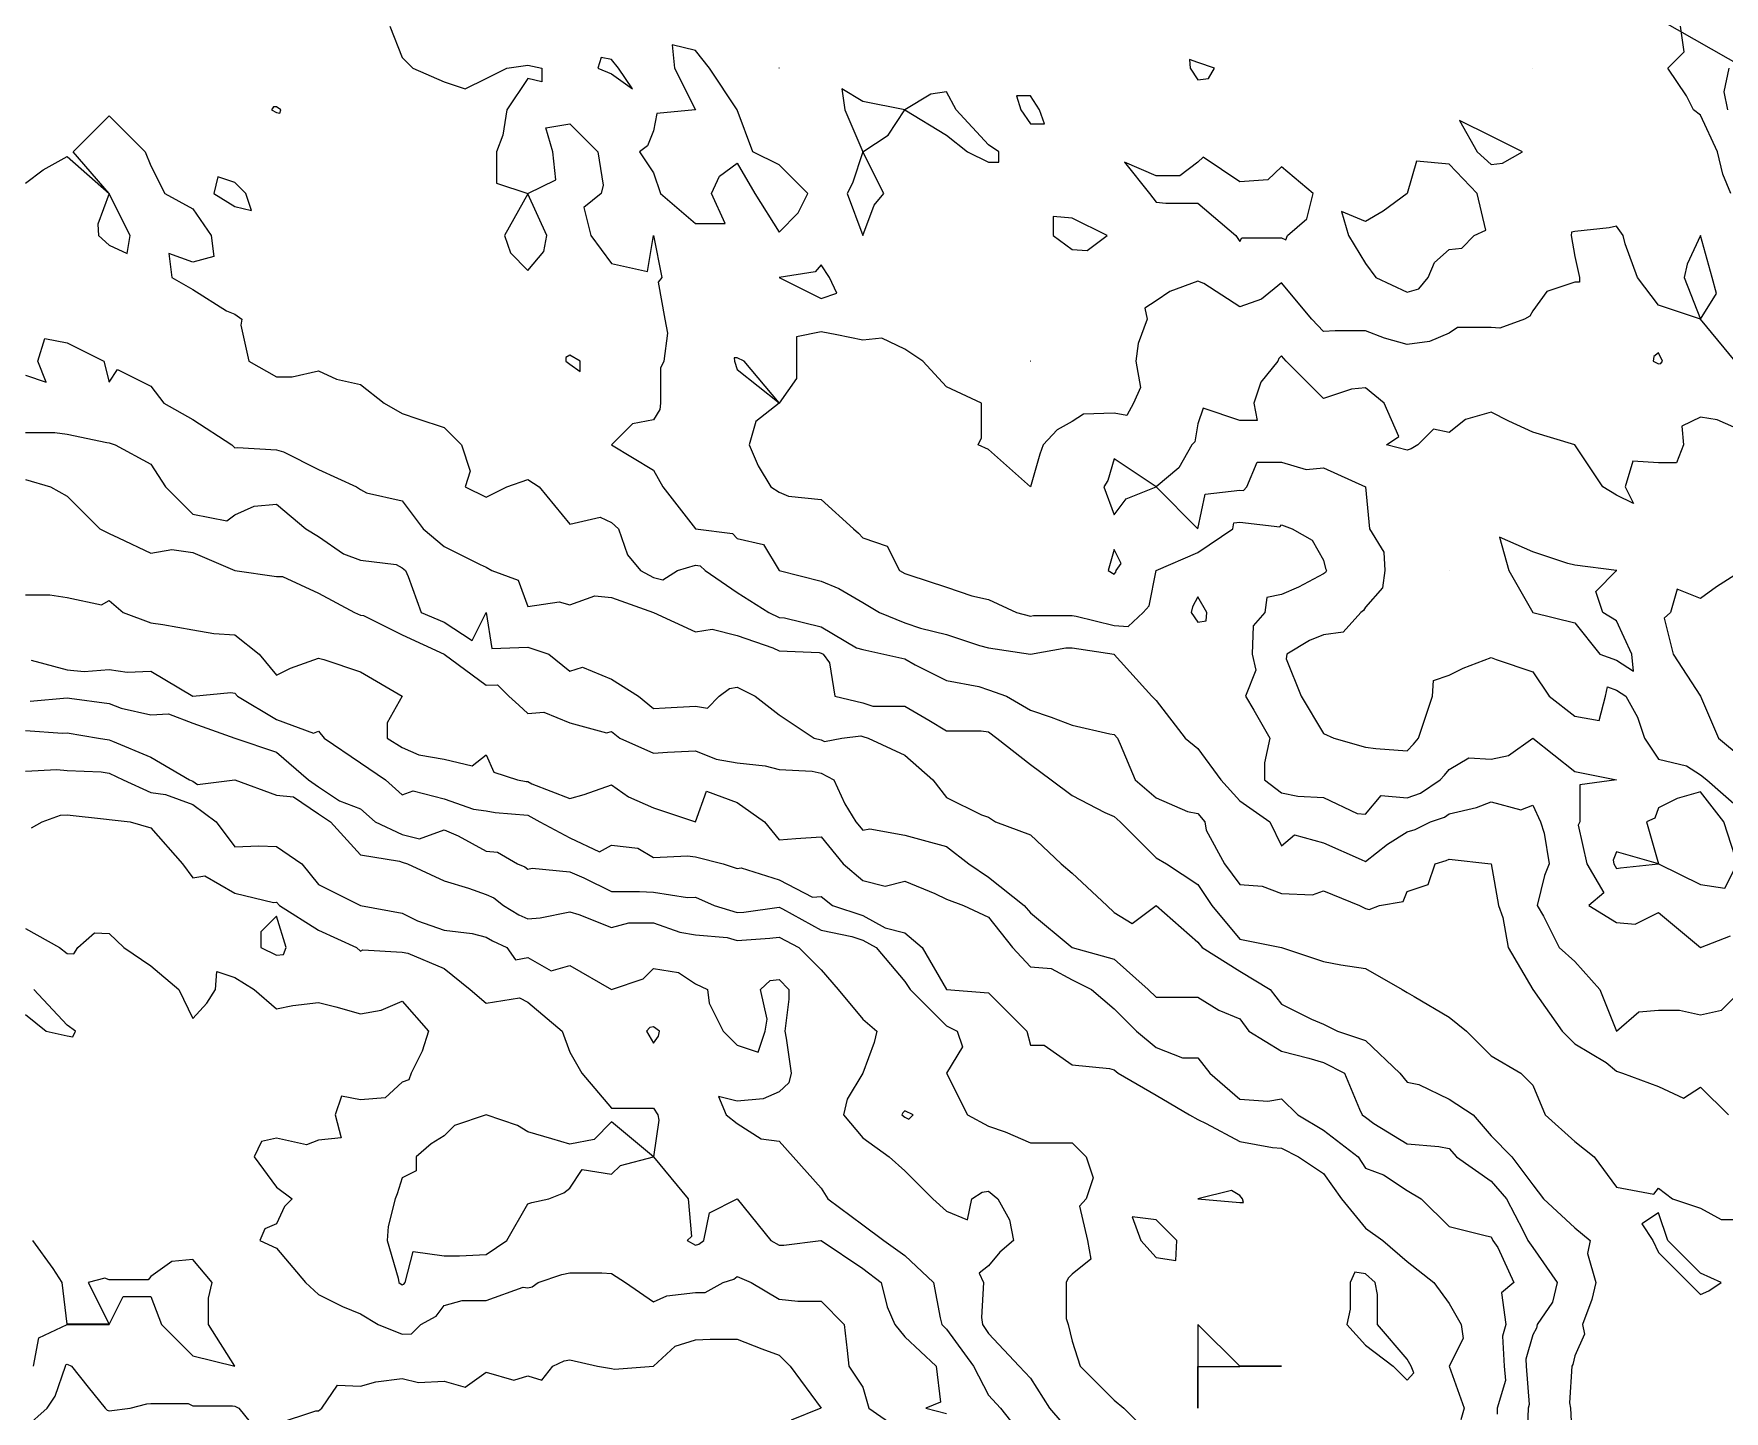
# Model space of a CAD drawing. Extents: x 532589 to 538856, y 6045658 to 6049082.
# Drawn here: x 537628 to 538432, y 6046532 to 6047187 of the extents above; entities that cross this region are included whole.
import ezdxf

# ---------------------------------------------------------------- set-up
doc = ezdxf.new("R2010")
doc.units = 0
doc.header["$LTSCALE"] = 5
doc.layers.add('C-TOPO-MAJR', color=7, linetype='Continuous', lineweight=15, true_color=0xd3aa5f)
doc.layers.add('C-TOPO-MINR', color=7, linetype='Continuous', lineweight=13, true_color=0xe9d5af)
doc.layers.add('F-RW', color=190, linetype='Continuous')

msp = doc.modelspace()

# ---------------------------------------------------------------- linework, layer by layer
at = {"layer": 'C-TOPO-MAJR', "color": 9, "true_color": 0xbfbfbf, "flags": 128}
for points, elevation in [([(538440.179, 6046998.12), (538428.234, 6047003.425), (538420.27, 6047004.745), (538411.424, 6047000.326), (538412.309, 6046991.48), (538408.893, 6046982.949), (538400.362, 6046982.949), (538388.108, 6046983.825), (538384.438, 6046971.571), (538388.417, 6046963.608), (538380.454, 6046967.587), (538373.811, 6046971.571), (538360.545, 6046991.48), (538340.637, 6046997.602), (538329.268, 6047002.848), (538320.729, 6047007.118), (538308.564, 6047003.645), (538300.82, 6046997.456), (538293.349, 6046998.951), (538285.889, 6046991.48), (538282.724, 6046989.668), (538280.912, 6046988.989), (538270.958, 6046991.48), (538276.925, 6046995.466), (538269.85, 6047011.388), (538261.004, 6047018.624), (538254.371, 6047018.021), (538241.095, 6047013.601), (538223.401, 6047031.296), (538221.187, 6047033.787), (538219.859, 6047032.624), (538219.375, 6047031.296), (538211.233, 6047021.342), (538207.915, 6047011.388), (538209.572, 6047003.094), (538201.279, 6047003.094), (538183.861, 6047008.897), (538181.37, 6047001.434), (538179.947, 6046992.903), (538178.524, 6046991.48), (538172.322, 6046980.619), (538161.462, 6046971.571), (538181.37, 6046951.663), (538184.802, 6046968.139), (538201.279, 6046970.038), (538203.011, 6046969.839), (538204.6, 6046971.571), (538209.478, 6046983.28), (538221.187, 6046983.28), (538232.802, 6046979.865), (538241.095, 6046980.619), (538261.004, 6046971.571), (538262.996, 6046951.663), (538269.713, 6046940.464), (538270.294, 6046931.755), (538269.203, 6046923.555), (538261.004, 6046914.337), (538260.098, 6046912.752), (538258.79, 6046911.846), (538250.464, 6046902.478), (538241.095, 6046901.228), (538234.459, 6046898.574), (538223.677, 6046891.938), (538223.401, 6046889.724), (538230.477, 6046872.03), (538241.095, 6046854.335), (538246.072, 6046852.121), (538261.004, 6046847.851), (538265.983, 6046847.142), (538280.912, 6046845.999), (538283.86, 6046849.173), (538286.219, 6046852.121), (538289.873, 6046863.069), (538292.859, 6046872.03), (538293.354, 6046879.496), (538300.82, 6046881.984), (538307.456, 6046885.302), (538320.729, 6046890.405), (538323.219, 6046889.447), (538340.637, 6046883.644), (538348.38, 6046872.03), (538360.545, 6046862.509), (538372.069, 6046860.505), (538375.146, 6046872.03), (538376.032, 6046876.451), (538380.454, 6046874.872), (538384.875, 6046872.03), (538390.408, 6046862.075), (538393.729, 6046852.121), (538400.362, 6046842.167), (538413.627, 6046838.856), (538420.27, 6046834.703), (538423.336, 6046832.213), (538440.179, 6046817.612)], 4300), ([(537623.937, 6046997.451), (537637.874, 6046997.451), (537643.846, 6046996.673), (537662.647, 6046992.587), (537663.754, 6046992.476), (537666.601, 6046991.48), (537683.662, 6046982.292), (537690.631, 6046971.571), (537703.571, 6046958.631), (537719.743, 6046955.399), (537723.479, 6046958.304), (537732.667, 6046962.383), (537743.387, 6046963.278), (537757.319, 6046951.663), (537763.296, 6046947.927), (537775.241, 6046939.718), (537783.204, 6046936.735), (537800.266, 6046934.601), (537803.112, 6046933.083), (537804.645, 6046931.755), (537805.959, 6046928.908), (537812.16, 6046911.846), (537823.021, 6046907.252), (537836.288, 6046898.579), (537842.929, 6046911.846), (537845.646, 6046894.655), (537862.837, 6046895.399), (537872.791, 6046891.938), (537882.746, 6046883.977), (537888.868, 6046885.816), (537902.654, 6046880.175), (537915.455, 6046872.03), (537922.562, 6046866.175), (537928.091, 6046866.501), (537942.47, 6046867.347), (537948.157, 6046866.343), (537953.839, 6046872.03), (537958.643, 6046875.765), (537962.379, 6046876.299), (537970.918, 6046872.03), (537982.287, 6046863.183), (537998.874, 6046852.121), (538002.195, 6046851.324), (538003.856, 6046850.461), (538012.15, 6046852.121), (538021.055, 6046853.17), (538022.104, 6046852.918), (538024.594, 6046852.121), (538042.012, 6046843.922), (538055.284, 6046832.213), (538061.92, 6046823.92), (538078.507, 6046815.626), (538081.829, 6046814.518), (538085.15, 6046812.305), (538101.737, 6046806.084), (538116.338, 6046792.396), (538121.645, 6046787.974), (538138.038, 6046772.488), (538141.554, 6046769.168), (538150.093, 6046763.948), (538161.462, 6046772.488), (538181.37, 6046755.07), (538183.468, 6046752.58), (538201.279, 6046741.299), (538215.658, 6046732.671), (538221.187, 6046725.564), (538235.402, 6046718.456), (538241.095, 6046716.084), (538247.738, 6046712.763), (538261.004, 6046708.341), (538277.396, 6046692.855), (538280.912, 6046688.585), (538286.345, 6046687.422), (538300.82, 6046680.531), (538312.198, 6046672.946), (538320.729, 6046662.992), (538330.683, 6046653.038), (538340.637, 6046639.77), (538345.617, 6046633.13), (538360.545, 6046619.343), (538367.782, 6046613.221), (538366.667, 6046607.099), (538370.499, 6046593.313), (538368.691, 6046585.168), (538364.281, 6046573.405), (538365.144, 6046568.806), (538360.545, 6046558.474), (538359.679, 6046554.363), (538359.217, 6046553.496), (538358.055, 6046536.079), (538358.448, 6046533.588), (538359.438, 6046514.787)], 4295), ([(538147.247, 6046965.878), (538161.462, 6046971.571), (538141.554, 6046984.843), (538138.488, 6046974.637), (538136.573, 6046971.571), (538141.554, 6046958.299), (538147.247, 6046965.878)], 4300), ([(538142.351, 6046930.957), (538142.503, 6046931.755), (538144.875, 6046935.076), (538141.554, 6046941.709), (538138.707, 6046931.755), (538141.554, 6046930.094), (538142.351, 6046930.957)], 4300), ([(537623.937, 6046855.676), (537641.546, 6046854.421), (537643.846, 6046854.612), (537658.777, 6046852.121), (537663.754, 6046851.324), (537665.287, 6046850.588), (537683.662, 6046843.073), (537702.038, 6046832.213), (537703.571, 6046831.659), (537705.784, 6046829.999), (537723.479, 6046832.213), (537743.387, 6046824.977), (537751.348, 6046824.252), (537763.296, 6046816.158), (537768.983, 6046812.305), (537783.204, 6046796.585), (537801.867, 6046793.642), (537803.112, 6046793.061), (537805.603, 6046792.396), (537823.021, 6046784.197), (537834.635, 6046780.781), (537842.929, 6046777.726), (537846.615, 6046776.174), (537851.222, 6046772.488), (537858.482, 6046768.133), (537862.837, 6046766.154), (537868.645, 6046766.681), (537882.746, 6046769.499), (537887.015, 6046768.218), (537902.654, 6046762.101), (537910.892, 6046764.25), (537922.562, 6046764.25), (537935.135, 6046759.915), (537942.47, 6046758.64), (537957.639, 6046757.319), (537962.379, 6046755.897), (537977.932, 6046756.935), (537982.287, 6046757.557), (537991.577, 6046752.58), (538002.195, 6046741.961), (538010.395, 6046732.671), (538022.104, 6046718.45), (538028.737, 6046712.763), (538027.411, 6046707.456), (538022.104, 6046692.855), (538014.637, 6046680.413), (538012.916, 6046672.946), (538022.104, 6046662.086), (538034.541, 6046653.038), (538042.012, 6046646.397), (538055.28, 6046633.13), (538061.92, 6046627.154), (538071.875, 6046623.176), (538073.865, 6046633.13), (538078.763, 6046636.195), (538081.829, 6046636.751), (538086.256, 6046633.13), (538091.783, 6046623.176), (538093.774, 6046613.221), (538087.261, 6046607.789), (538081.829, 6046601.276), (538077.402, 6046597.74), (538079.485, 6046593.313), (538078.508, 6046576.725), (538078.982, 6046573.405), (538081.829, 6046569.135), (538096.43, 6046553.496), (538101.737, 6046547.81), (538110.785, 6046533.588), (538121.645, 6046521.015)], 4290), ([(538431.332, 6046812.305), (538420.27, 6046826.52), (538409.209, 6046823.366), (538400.362, 6046818.947), (538398.551, 6046814.116), (538394.669, 6046812.305), (538400.362, 6046792.396), (538420.27, 6046782.442), (538431.885, 6046780.781), (538437.688, 6046792.396), (538436.857, 6046795.718), (538431.332, 6046812.305)], 4300), ([(538382.351, 6046790.499), (538400.362, 6046792.396), (538380.454, 6046798.089), (538378.793, 6046794.057), (538379.168, 6046792.396), (538380.454, 6046790.182), (538382.351, 6046790.499)], 4300)]:
    msp.add_lwpolyline(points, dxfattribs=dict(at, elevation=elevation))
at = {"layer": 'C-TOPO-MINR', "color": 254, "true_color": 0xd9d9d9, "flags": 128}
for points, elevation in [([(537797.137, 6047190.563), (537803.112, 6047175.621), (537808.079, 6047170.654), (537823.021, 6047164.019), (537832.977, 6047160.698), (537842.929, 6047165.682), (537852.889, 6047170.654), (537862.837, 6047172.073), (537869.463, 6047170.654), (537869.463, 6047164.029), (537862.837, 6047165.688), (537852.881, 6047150.746), (537850.887, 6047138.796), (537847.904, 6047130.838), (537847.904, 6047115.905), (537862.837, 6047110.938), (537876.109, 6047117.566), (537874.78, 6047130.838), (537871.37, 6047142.213), (537882.746, 6047144.111), (537896.019, 6047130.838), (537898.677, 6047114.906), (537897.681, 6047110.929), (537889.383, 6047104.292), (537892.704, 6047091.021), (537902.654, 6047077.75), (537919.724, 6047073.951), (537922.554, 6047091.021), (537922.514, 6047091.07), (537922.562, 6047091.07), (537922.586, 6047091.021), (537922.574, 6047091.009), (537926.534, 6047071.113), (537924.769, 6047068.906), (537927.991, 6047051.205), (537929.199, 6047044.568), (537927.538, 6047031.296), (537925.878, 6047027.981), (537925.878, 6047011.388), (537925.622, 6047008.328), (537922.562, 6047003.429), (537912.606, 6047001.436), (537902.67, 6046991.48), (537922.562, 6046979.53), (537926.984, 6046971.571), (537942.47, 6046951.67), (537942.487, 6046951.663), (537960.081, 6046949.365), (537962.379, 6046947.068), (537974.824, 6046944.199), (537982.287, 6046931.763), (537982.291, 6046931.758), (537982.303, 6046931.755), (538002.195, 6046926.776), (538010.728, 6046923.222), (538022.104, 6046916.531), (538030.07, 6046911.846), (538042.012, 6046906.871), (538049.476, 6046904.383), (538061.92, 6046901.417), (538077.564, 6046896.203), (538081.829, 6046895.081), (538101.734, 6046891.941), (538101.737, 6046891.94), (538118.583, 6046895.001), (538121.645, 6046895.001), (538141.552, 6046891.94), (538141.554, 6046891.94), (538141.578, 6046891.938), (538141.602, 6046891.889), (538159.474, 6046872.03), (538161.462, 6046870.041), (538175.243, 6046852.121), (538181.37, 6046847.143), (538192.23, 6046832.213), (538201.279, 6046822.258), (538215.497, 6046812.305), (538221.187, 6046800.925), (538227.315, 6046806.177), (538241.095, 6046802.35), (538259.018, 6046794.382), (538261.004, 6046793.441), (538271.544, 6046801.764), (538280.912, 6046807.563), (538284.6, 6046808.616), (538291.974, 6046812.305), (538298.545, 6046814.58), (538300.82, 6046816.097), (538313.838, 6046819.195), (538320.729, 6046821.734), (538334.949, 6046817.992), (538340.637, 6046820.27), (538344.256, 6046812.305), (538345.945, 6046806.996), (538348.376, 6046792.396), (538346.209, 6046786.824), (538342.626, 6046772.488), (538345.613, 6046767.512), (538353.082, 6046752.58), (538360.545, 6046745.946), (538372.491, 6046732.671), (538380.454, 6046712.769), (538391.073, 6046722.052), (538400.362, 6046722.716), (538410.317, 6046722.716), (538420.27, 6046720.502), (538430.225, 6046722.717), (538440.174, 6046732.671)], 4298), ([(538434.748, 6047110.929), (538430.987, 6047120.121), (538428.467, 6047130.838), (538420.27, 6047148.263), (538416.961, 6047150.746), (538413.645, 6047157.371), (538404.787, 6047170.654), (538412.531, 6047178.394), (538410.791, 6047190.563)], 4298), ([(537991.413, 6047101.804), (537995.972, 6047110.929), (537982.287, 6047124.615), (537969.841, 6047130.838), (537962.389, 6047150.736), (537962.395, 6047150.746), (537962.379, 6047150.751), (537949.107, 6047170.654), (537942.47, 6047178.952), (537931.411, 6047181.714), (537932.518, 6047170.654), (537942.461, 6047150.756), (537942.422, 6047150.746), (537924.219, 6047149.089), (537922.562, 6047140.786), (537919.724, 6047133.676), (537915.937, 6047130.838), (537922.562, 6047120.89), (537925.876, 6047110.929), (537942.47, 6047096.707), (537956.693, 6047096.707), (537950.129, 6047110.929), (537953.997, 6047119.311), (537962.379, 6047125.409), (537970.76, 6047110.929), (537982.287, 6047092.678), (537991.413, 6047101.804)], 4298), ([(537905.963, 6047170.654), (537902.654, 6047174.626), (537897.687, 6047175.621), (537896.029, 6047170.654), (537902.654, 6047167.816), (537912.602, 6047160.706), (537905.963, 6047170.654)], 4298), ([(537982.299, 6047170.642), (537982.303, 6047170.654), (537982.287, 6047170.663), (537982.279, 6047170.663), (537982.282, 6047170.654), (537982.287, 6047170.638), (537982.299, 6047170.642)], 4298), ([(538186.346, 6047165.679), (538189.329, 6047170.654), (538181.37, 6047173.307), (538177.391, 6047174.634), (538177.753, 6047170.654), (538181.37, 6047164.972), (538186.346, 6047165.679)], 4298), ([(538340.641, 6047170.651), (538340.647, 6047170.654), (538340.637, 6047170.661), (538340.632, 6047170.659), (538340.613, 6047170.654), (538340.637, 6047170.606), (538340.641, 6047170.651)], 4298), ([(538433.314, 6047150.746), (538431.523, 6047159.401), (538433.895, 6047170.654)], 4297), ([(538086.804, 6047130.838), (538081.829, 6047134.153), (538066.513, 6047150.746), (538061.92, 6047159.275), (538054.458, 6047158.208), (538042.012, 6047150.756), (538042.008, 6047150.75), (538022.104, 6047154.728), (538012.152, 6047160.698), (538013.575, 6047150.746), (538022.092, 6047130.85), (538022.098, 6047130.838), (538017.128, 6047115.906), (538014.642, 6047110.929), (538022.094, 6047091.031), (538022.1, 6047091.021), (538022.104, 6047091.015), (538022.11, 6047091.015), (538022.11, 6047091.021), (538027.533, 6047105.501), (538032.056, 6047110.929), (538022.12, 6047130.822), (538022.128, 6047130.838), (538034.049, 6047138.801), (538042.012, 6047150.722), (538042.036, 6047150.722), (538061.92, 6047138.801), (538071.878, 6047130.838), (538081.829, 6047125.862), (538086.804, 6047125.862), (538086.804, 6047130.838)], 4298), ([(538106.002, 6047150.746), (538101.737, 6047157.383), (538095.1, 6047157.383), (538097.144, 6047150.746), (538101.737, 6047144.109), (538108.374, 6047144.109), (538106.002, 6047150.746)], 4298), ([(537623.937, 6047115.904), (537632.472, 6047122.303), (537643.846, 6047128.631), (537663.748, 6047110.929), (537658.325, 6047096.45), (537658.778, 6047091.021), (537663.754, 6047086.428), (537672.283, 6047082.492), (537673.706, 6047091.021), (537663.77, 6047110.913), (537663.778, 6047110.929), (537663.754, 6047110.938), (537646.684, 6047130.838), (537655.223, 6047139.369), (537663.754, 6047147.908), (537680.824, 6047130.838), (537683.662, 6047124.213), (537690.297, 6047110.929), (537703.571, 6047103.689), (537712.28, 6047091.021), (537713.526, 6047081.066), (537703.571, 6047078.354), (537692.195, 6047082.489), (537693.618, 6047071.113), (537703.571, 6047065.425), (537719.502, 6047055.181), (537723.479, 6047053.691), (537726.792, 6047051.205), (537726.319, 6047048.365), (537730.114, 6047031.296), (537743.387, 6047023.829), (537750.854, 6047023.829), (537763.296, 6047026.703), (537771.825, 6047022.767), (537783.204, 6047020.237), (537794.583, 6047011.388), (537803.112, 6047006.412), (537810.574, 6047003.926), (537823.021, 6046999.779), (537831.32, 6046991.48), (537835.467, 6046979.033), (537832.977, 6046971.571), (537842.929, 6046966.595), (537852.881, 6046971.571), (537862.837, 6046975.085), (537868.268, 6046971.571), (537882.746, 6046953.873), (537897.223, 6046957.094), (537902.654, 6046954.649), (537905.973, 6046951.663), (537910.12, 6046939.221), (537916.436, 6046931.755), (537922.562, 6046928.436), (537926.987, 6046927.33), (537933.938, 6046931.755), (537942.47, 6046934.352), (537944.768, 6046934.052), (537947.065, 6046931.755), (537962.379, 6046921.277), (537977.311, 6046911.846), (537982.287, 6046909.458), (537984.775, 6046909.358), (538002.195, 6046905.002), (538019.042, 6046895), (538022.104, 6046894.15), (538032.061, 6046891.938), (538042.012, 6046889.728), (538046.988, 6046886.962), (538061.92, 6046879.493), (538077.234, 6046876.624), (538081.829, 6046875.016), (538090.361, 6046872.03), (538101.737, 6046865.393), (538111.69, 6046862.077), (538121.645, 6046858.249), (538139.565, 6046854.11), (538141.554, 6046853.778), (538143.21, 6046852.121), (538144.393, 6046849.282), (538151.504, 6046832.213), (538161.462, 6046823.679), (538176.396, 6046817.279), (538181.37, 6046816.286), (538184.688, 6046812.305), (538185.352, 6046808.323), (538194.04, 6046792.396), (538201.279, 6046782.443), (538211.896, 6046781.779), (538221.187, 6046778.293), (538235.904, 6046777.68), (538241.095, 6046779.512), (538258.165, 6046772.488), (538261.004, 6046771.069), (538262.809, 6046770.683), (538267.629, 6046772.488), (538279.017, 6046774.383), (538280.912, 6046779.123), (538290.865, 6046782.444), (538294.186, 6046792.396), (538299.346, 6046793.871), (538300.82, 6046794.608), (538320.704, 6046792.396), (538320.729, 6046792.384), (538324.349, 6046772.488), (538326.418, 6046766.798), (538328.925, 6046752.58), (538340.63, 6046732.678), (538340.625, 6046732.671), (538340.637, 6046732.664), (538354.573, 6046712.763), (538360.545, 6046706.791), (538375.481, 6046697.827), (538380.454, 6046693.802), (538383.293, 6046692.855), (538400.362, 6046686.566), (538412.307, 6046680.91), (538420.27, 6046686.224), (538433.548, 6046672.946)], 4297), ([(537744.916, 6047149.217), (537745.376, 6047150.746), (537743.387, 6047152.166), (537741.858, 6047152.275), (537740.901, 6047150.746), (537743.387, 6047149.503), (537744.916, 6047149.217)], 4298), ([(538326.158, 6047125.409), (538335.664, 6047130.838), (538320.729, 6047138.3), (538305.793, 6047145.774), (538314.092, 6047130.838), (538320.729, 6047124.865), (538326.158, 6047125.409)], 4298), ([(538233.134, 6047098.983), (538236.117, 6047110.929), (538221.187, 6047123.725), (538214.552, 6047117.564), (538201.279, 6047116.501), (538183.857, 6047128.352), (538181.37, 6047125.865), (538172.841, 6047119.459), (538161.462, 6047119.459), (538146.526, 6047125.865), (538158.319, 6047110.929), (538161.462, 6047106.948), (538166.055, 6047106.337), (538181.37, 6047106.337), (538199.473, 6047091.021), (538201.279, 6047088.183), (538202.324, 6047089.976), (538221.187, 6047089.976), (538223.173, 6047089.035), (538224.026, 6047091.021), (538233.134, 6047098.983)], 4298), ([(538314.093, 6047110.929), (538300.82, 6047124.867), (538285.338, 6047126.412), (538280.912, 6047110.942), (538280.9, 6047110.942), (538280.906, 6047110.929), (538269.385, 6047102.548), (538261.004, 6047097.658), (538249.628, 6047102.397), (538253.038, 6047091.021), (538261.004, 6047077.748), (538265.978, 6047071.113), (538280.912, 6047064.086), (538286.343, 6047065.682), (538290.87, 6047071.113), (538293.796, 6047078.137), (538300.82, 6047084.384), (538306.793, 6047085.049), (538312.765, 6047091.021), (538318.24, 6047093.51), (538314.093, 6047110.929)], 4298), ([(537728.789, 6047110.929), (537723.479, 6047116.239), (537715.516, 6047118.893), (537713.523, 6047110.929), (537723.479, 6047104.802), (537731.442, 6047102.966), (537728.789, 6047110.929)], 4297), ([(537870.498, 6047083.361), (537871.887, 6047091.021), (537862.837, 6047110.92), (537851.775, 6047091.021), (537854.538, 6047082.722), (537862.837, 6047074.422), (537870.498, 6047083.361)], 4298), ([(538128.757, 6047083.91), (538138.24, 6047091.021), (538121.645, 6047099.319), (538112.593, 6047100.074), (538112.593, 6047091.021), (538121.645, 6047084.385), (538128.757, 6047083.91)], 4298), ([(538436.865, 6047031.296), (538420.27, 6047051.202), (538420.264, 6047051.205), (538400.362, 6047057.842), (538390.406, 6047071.113), (538384.435, 6047087.039), (538383.517, 6047091.021), (538380.454, 6047095.446), (538376.832, 6047094.643), (538360.545, 6047093.012), (538359.014, 6047092.552), (538358.887, 6047091.021), (538360.545, 6047081.079), (538362.762, 6047071.113), (538362.762, 6047068.897), (538360.545, 6047068.897), (538347.272, 6047064.478), (538340.637, 6047055.186), (538339.215, 6047052.626), (538336.655, 6047051.205), (538324.919, 6047047.014), (538320.729, 6047047.224), (538304.801, 6047047.224), (538300.82, 6047044.57), (538291.45, 6047040.666), (538280.912, 6047039.26), (538270.054, 6047042.154), (538261.004, 6047045.674), (538246.626, 6047045.674), (538241.095, 6047045.349), (538235.565, 6047051.205), (538221.187, 6047068.462), (538211.603, 6047060.789), (538201.279, 6047057.175), (538184.22, 6047068.263), (538181.37, 6047069.3), (538168.097, 6047064.478), (538161.462, 6047060.056), (538156.15, 6047056.516), (538157.268, 6047051.205), (538153.04, 6047039.719), (538151.942, 6047031.296), (538154.128, 6047018.722), (538150.743, 6047011.388), (538147.527, 6047005.415), (538141.554, 6047006.609), (538127.007, 6047006.027), (538121.645, 6047002.677), (538114.477, 6046998.648), (538107.861, 6046991.48), (538106.16, 6046987.056), (538101.739, 6046971.571), (538101.738, 6046971.57), (538101.737, 6046971.569), (538101.734, 6046971.571), (538081.829, 6046989.263), (538076.846, 6046991.48), (538078.503, 6046994.805), (538078.503, 6047011.388), (538061.92, 6047019.041), (538050.541, 6047031.296), (538042.012, 6047036.984), (538031.154, 6047042.154), (538022.104, 6047041.248), (538009.66, 6047043.74), (538002.195, 6047045.234), (537990.583, 6047042.909), (537990.583, 6047031.296), (537990.583, 6047023.001), (537982.291, 6047011.388), (537982.291, 6047011.384), (537982.287, 6047011.383), (537971.228, 6047002.539), (537968.063, 6046991.48), (537972.324, 6046981.535), (537978.305, 6046971.571), (537982.287, 6046969.082), (537986.712, 6046967.147), (538002.195, 6046965.598), (538017.679, 6046951.663), (538020.007, 6046949.567), (538022.104, 6046947.239), (538033.721, 6046943.371), (538039.525, 6046931.755), (538042.012, 6046930.428), (538044.003, 6046929.764), (538061.92, 6046923.791), (538073.865, 6046919.81), (538081.829, 6046917.97), (538095.098, 6046911.846), (538101.737, 6046910.036), (538103.269, 6046910.314), (538121.645, 6046910.314), (538123.456, 6046910.036), (538141.554, 6046905.668), (538148.19, 6046905.21), (538155.338, 6046911.846), (538158.277, 6046915.031), (538161.461, 6046931.755), (538161.462, 6046931.756), (538161.463, 6046931.756), (538181.37, 6046940.286), (538197.961, 6046951.663), (538198.533, 6046954.408), (538201.279, 6046954.725), (538220.32, 6046952.53), (538221.187, 6046953.476), (538226.17, 6046951.663), (538235.665, 6046946.233), (538241.095, 6046936.738), (538242.093, 6046932.752), (538242.52, 6046931.755), (538242.002, 6046930.848), (538241.095, 6046930.22), (538229.153, 6046923.789), (538221.187, 6046920.375), (538214.162, 6046918.872), (538213.224, 6046911.846), (538207.677, 6046905.448), (538207.179, 6046891.938), (538208.865, 6046884.352), (538203.93, 6046872.03), (538207.905, 6046865.403), (538215.496, 6046852.121), (538212.989, 6046840.411), (538212.989, 6046832.213), (538221.187, 6046826.154), (538228.929, 6046824.471), (538241.095, 6046823.83), (538257.027, 6046816.281), (538261.004, 6046815.92), (538268.471, 6046824.746), (538280.912, 6046823.791), (538287.168, 6046825.957), (538296.556, 6046832.213), (538298.609, 6046834.424), (538300.82, 6046837.187), (538310.252, 6046842.69), (538320.729, 6046842.165), (538329.024, 6046843.826), (538340.635, 6046852.121), (538340.634, 6046852.124), (538340.637, 6046852.123), (538340.64, 6046852.121), (538360.545, 6046836.19), (538380.451, 6046832.216), (538380.454, 6046832.215), (538380.455, 6046832.213), (538380.455, 6046832.212), (538380.454, 6046832.211), (538362.884, 6046829.874), (538362.884, 6046812.305), (538362.202, 6046810.648), (538366.324, 6046792.396), (538374.324, 6046778.618), (538367.172, 6046772.488), (538380.454, 6046764.522), (538389.305, 6046763.637), (538400.362, 6046769.171), (538420.246, 6046752.604), (538420.27, 6046752.582), (538434.648, 6046758.11)], 4299), ([(538425.798, 6047071.113), (538420.27, 6047091.016), (538414.051, 6047077.332), (538412.617, 6047071.113), (538420.27, 6047051.209), (538427.923, 6047063.46), (538425.798, 6047071.113)], 4299), ([(538006.179, 6047071.113), (538002.195, 6047077.087), (537999.48, 6047073.829), (537982.295, 6047071.113), (538002.195, 6047061.153), (538009.664, 6047063.645), (538006.179, 6047071.113)], 4299), ([(537623.937, 6047024.662), (537633.885, 6047021.348), (537629.907, 6047031.296), (537633.127, 6047042.015), (537643.846, 6047040.007), (537661.261, 6047031.296), (537663.754, 6047021.33), (537667.741, 6047027.31), (537683.662, 6047019.354), (537689.792, 6047011.388), (537703.571, 6047003.599), (537722.149, 6046991.48), (537723.479, 6046990.15), (537724.726, 6046990.233), (537743.387, 6046989.141), (537746.701, 6046988.166), (537763.296, 6046979.867), (537781.391, 6046971.571), (537783.204, 6046970.241), (537786.054, 6046968.721), (537803.112, 6046964.937), (537813.064, 6046951.663), (537823.021, 6046943.13), (537840.086, 6046934.598), (537842.929, 6046933.413), (537845.772, 6046931.755), (537858.242, 6046927.16), (537862.837, 6046914.689), (537877.768, 6046916.824), (537882.746, 6046915.468), (537894.691, 6046919.81), (537902.654, 6046918.872), (537922.558, 6046911.846), (537922.562, 6046911.844), (537922.566, 6046911.843), (537942.47, 6046902.657), (537950.434, 6046903.883), (537962.379, 6046900.898), (537979.223, 6046895.002), (537982.287, 6046893.531), (538001.366, 6046892.767), (538002.195, 6046892.56), (538003.243, 6046891.938), (538006.177, 6046887.956), (538008.834, 6046872.03), (538022.104, 6046868.845), (538026.787, 6046867.346), (538042.012, 6046867.346), (538053.384, 6046860.657), (538061.92, 6046855.636), (538078.314, 6046855.636), (538081.829, 6046855.109), (538085.812, 6046852.121), (538101.737, 6046839.547), (538111.69, 6046832.213), (538121.645, 6046824.876), (538137.129, 6046816.729), (538141.554, 6046814.794), (538144.399, 6046812.305), (538161.462, 6046795.241), (538166.44, 6046792.396), (538181.37, 6046782.44), (538188.005, 6046772.488), (538201.279, 6046756.563), (538221.179, 6046752.58), (538221.187, 6046752.578), (538221.189, 6046752.577), (538241.095, 6046745.945), (538249.391, 6046744.284), (538261.004, 6046742.624), (538278.419, 6046732.671), (538280.912, 6046731.137), (538284.237, 6046729.346), (538300.82, 6046719.398), (538309.112, 6046712.763), (538320.729, 6046701.146), (538334.953, 6046692.855), (538340.637, 6046687.171), (538346.49, 6046672.946), (538360.545, 6046660.372), (538369.834, 6046653.038), (538380.454, 6046638.56), (538398.151, 6046635.341), (538400.362, 6046638.108), (538407.003, 6046633.13), (538420.27, 6046628.71), (538430.215, 6046623.185), (538440.179, 6046623.185)], 4296), ([(537887.718, 6047026.324), (537887.718, 6047031.296), (537882.746, 6047034.136), (537880.938, 6047033.104), (537880.938, 6047031.296), (537882.746, 6047029.876), (537887.718, 6047026.324)], 4298), ([(537965.696, 6047031.296), (537962.379, 6047032.827), (537960.848, 6047032.827), (537961.052, 6047031.296), (537962.379, 6047027.315), (537982.263, 6047011.412), (537965.696, 6047031.296)], 4299), ([(538401.412, 6047030.246), (538402.175, 6047031.296), (538400.362, 6047035.283), (538398.146, 6047033.512), (538397.868, 6047031.296), (538400.362, 6047030.049), (538401.412, 6047030.246)], 4299), ([(538101.737, 6047031.304), (538101.689, 6047031.345), (538101.734, 6047031.296), (538101.737, 6047031.284), (538101.741, 6047031.292), (538101.786, 6047031.296), (538101.737, 6047031.304)], 4298), ([(537623.937, 6046975.083), (537635.877, 6046971.571), (537643.846, 6046967.147), (537659.33, 6046951.663), (537663.754, 6046949.32), (537668.178, 6046947.239), (537683.662, 6046939.952), (537693.618, 6046941.707), (537703.571, 6046940.41), (537723.477, 6046931.756), (537723.479, 6046931.756), (537723.503, 6046931.755), (537743.387, 6046928.912), (537746.23, 6046928.912), (537763.296, 6046921.036), (537780.361, 6046911.846), (537783.204, 6046910.602), (537784.625, 6046910.425), (537803.112, 6046901.181), (537823.019, 6046891.94), (537823.021, 6046891.939), (537823.022, 6046891.938), (537842.929, 6046877.224), (537848.359, 6046877.459), (537853.791, 6046872.03), (537858.511, 6046867.703), (537862.837, 6046863.738), (537870.49, 6046864.377), (537882.746, 6046859.362), (537900.169, 6046854.607), (537902.654, 6046855.181), (537906.631, 6046852.121), (537922.562, 6046844.882), (537929.199, 6046845.485), (537942.47, 6046846.062), (537952.423, 6046842.169), (537962.379, 6046840.411), (537975.652, 6046838.848), (537982.287, 6046837.19), (537998.005, 6046836.403), (538002.195, 6046835.398), (538008.319, 6046832.213), (538013.568, 6046820.841), (538018.784, 6046812.305), (538022.104, 6046808.321), (538025.424, 6046808.985), (538042.012, 6046805.97), (538050.723, 6046803.594), (538061.92, 6046800.54), (538072.459, 6046792.396), (538081.829, 6046786.025), (538098.749, 6046772.488), (538101.737, 6046768.974), (538121.637, 6046752.588), (538121.645, 6046752.584), (538121.65, 6046752.58), (538141.554, 6046747.052), (538157.728, 6046732.671), (538161.462, 6046728.937), (538165.196, 6046728.937), (538181.37, 6046728.937), (538191.331, 6046722.711), (538201.279, 6046718.733), (538205.543, 6046712.763), (538221.187, 6046703.243), (538234.067, 6046699.883), (538241.095, 6046697.833), (538251.052, 6046692.855), (538258.161, 6046675.789), (538259.473, 6046672.946), (538261.004, 6046671.841), (538264.985, 6046668.965), (538280.912, 6046659.162), (538295.846, 6046658.012), (538300.82, 6046657.018), (538304.332, 6046653.038), (538320.729, 6046641.424), (538328.102, 6046633.13), (538336.04, 6046617.818), (538338.147, 6046613.221), (538340.637, 6046609.901), (538352.123, 6046593.313), (538349.969, 6046583.981), (538342.73, 6046573.405), (538342.366, 6046571.676), (538340.637, 6046568.432), (538337.32, 6046556.814), (538337.494, 6046553.496), (538338.93, 6046535.295), (538338.424, 6046533.588), (538337.791, 6046516.525)], 4294), ([(538380.46, 6046931.755), (538380.454, 6046931.757), (538380.45, 6046931.758), (538360.545, 6046934.248), (538357.22, 6046935.08), (538340.637, 6046940.604), (538324.71, 6046947.681), (538329.265, 6046931.755), (538340.629, 6046911.854), (538340.629, 6046911.846), (538340.637, 6046911.845), (538340.641, 6046911.842), (538360.545, 6046906.874), (538372.49, 6046891.938), (538380.454, 6046889.094), (538388.417, 6046883.975), (538387.692, 6046891.938), (538380.454, 6046907.865), (538373.812, 6046911.846), (538370.512, 6046921.788), (538380.454, 6046931.73), (538380.466, 6046931.742), (538380.46, 6046931.755)], 4301), ([(538300.828, 6046931.746), (538300.828, 6046931.755), (538300.845, 6046931.779), (538300.82, 6046931.759), (538300.818, 6046931.755), (538300.82, 6046931.749), (538300.828, 6046931.746)], 4301), ([(538440.176, 6046931.755), (538427.929, 6046924.096), (538420.27, 6046918.481), (538409.213, 6046922.903), (538406.051, 6046911.846), (538403.017, 6046909.191), (538407.329, 6046891.938), (538420.267, 6046872.033), (538420.266, 6046872.03), (538420.27, 6046872.026), (538428.799, 6046852.121), (538440.179, 6046842.752)], 4301), ([(537623.937, 6046920.144), (537635.548, 6046920.144), (537643.846, 6046918.957), (537660.137, 6046915.463), (537663.754, 6046917.529), (537670.385, 6046911.846), (537683.662, 6046906.868), (537689.352, 6046906.157), (537703.571, 6046903.65), (537713.526, 6046901.891), (537723.479, 6046901.227), (537735.088, 6046891.938), (537743.387, 6046881.983), (537750.026, 6046885.3), (537763.296, 6046890.13), (537765.782, 6046889.452), (537783.204, 6046883.638), (537803.103, 6046872.039), (537803.112, 6046872.037), (537803.116, 6046872.03), (537803.12, 6046872.022), (537803.112, 6046872.017), (537795.869, 6046859.364), (537795.869, 6046852.121), (537803.112, 6046847.695), (537811.076, 6046844.158), (537823.021, 6046842.171), (537836.292, 6046838.85), (537842.929, 6046844.158), (537846.661, 6046835.945), (537857.865, 6046832.213), (537862.101, 6046831.477), (537862.837, 6046831.418), (537864.645, 6046830.406), (537882.746, 6046823.365), (537889.67, 6046825.288), (537902.654, 6046829.871), (537910.617, 6046824.25), (537922.562, 6046818.942), (537942.462, 6046812.313), (537942.47, 6046812.317), (537947.78, 6046826.903), (537962.379, 6046821.43), (537975.263, 6046812.305), (537982.287, 6046803.773), (537990.249, 6046804.343), (538002.195, 6046805.192), (538012.735, 6046792.396), (538022.104, 6046784.434), (538032.723, 6046781.777), (538042.012, 6046784.097), (538056.238, 6046778.171), (538061.92, 6046775.548), (538069.879, 6046772.488), (538081.829, 6046767.057), (538093.206, 6046752.58), (538101.737, 6046743.391), (538111.687, 6046742.63), (538121.645, 6046737.267), (538130.837, 6046732.671), (538141.554, 6046723.381), (538152.171, 6046712.763), (538161.462, 6046705.022), (538174.13, 6046700.096), (538181.37, 6046700.096), (538187.058, 6046692.855), (538201.279, 6046680.413), (538214.55, 6046679.583), (538221.187, 6046680.605), (538228.846, 6046672.946), (538241.095, 6046665.707), (538257.49, 6046653.038), (538261.004, 6046647.607), (538269.536, 6046644.505), (538280.912, 6046637.111), (538287.549, 6046633.13), (538300.82, 6046619.858), (538318.522, 6046615.428), (538320.729, 6046615.027), (538321.556, 6046613.221), (538324.038, 6046609.912), (538331.587, 6046593.313), (538325.706, 6046588.335), (538327.838, 6046573.405), (538326.259, 6046567.874), (538327.016, 6046553.496), (538327.555, 6046546.67), (538323.678, 6046533.588), (538323.573, 6046530.744)], 4293), ([(538185.352, 6046907.865), (538185.635, 6046911.846), (538181.37, 6046919.308), (538178.774, 6046914.443), (538178.228, 6046911.846), (538181.37, 6046907.253), (538185.352, 6046907.865)], 4298), ([(537626.652, 6046889.223), (537643.846, 6046884.637), (537651.957, 6046883.827), (537663.754, 6046884.772), (537672.287, 6046883.405), (537683.662, 6046883.975), (537703.567, 6046872.03), (537703.571, 6046872.028), (537703.573, 6046872.027), (537703.619, 6046872.03), (537721.672, 6046873.837), (537723.479, 6046873.449), (537724.722, 6046872.03), (537743.387, 6046860.969), (537760.954, 6046854.463), (537763.296, 6046855.439), (537765.949, 6046852.121), (537783.204, 6046840.356), (537795.147, 6046832.213), (537803.112, 6046825.186), (537808.307, 6046827.019), (537823.021, 6046823.223), (537836.958, 6046818.276), (537842.929, 6046817.496), (537847.352, 6046816.727), (537862.837, 6046815.491), (537868.527, 6046812.305), (537882.746, 6046804.648), (537896.964, 6046798.086), (537902.654, 6046801.245), (537915.097, 6046799.862), (537922.562, 6046795.383), (537938.677, 6046796.189), (537942.47, 6046795.716), (537955.748, 6046792.396), (537962.379, 6046790.056), (537964.274, 6046790.502), (537982.287, 6046784.689), (537998.214, 6046776.47), (538002.195, 6046776.754), (538007.627, 6046772.488), (538022.104, 6046767.804), (538032.722, 6046761.87), (538042.012, 6046759.545), (538050.208, 6046752.58), (538061.913, 6046732.678), (538061.918, 6046732.671), (538061.92, 6046732.669), (538061.925, 6046732.667), (538081.829, 6046731.017), (538100.082, 6046712.763), (538101.737, 6046706.138), (538108.362, 6046706.138), (538121.645, 6046696.836), (538139.344, 6046695.064), (538141.554, 6046694.384), (538143.542, 6046692.855), (538161.462, 6046682.315), (538177.391, 6046672.946), (538181.37, 6046670.736), (538185.35, 6046668.967), (538201.279, 6046660.278), (538216.761, 6046657.464), (538221.187, 6046657.231), (538229.15, 6046653.038), (538241.095, 6046645.073), (538249.627, 6046633.13), (538261.004, 6046619.078), (538269.303, 6046613.221), (538280.912, 6046603.268), (538293.58, 6046593.313), (538300.82, 6046583.36), (538306.51, 6046573.405), (538307.459, 6046566.766), (538300.82, 6046553.509), (538300.815, 6046553.501), (538300.818, 6046553.496), (538300.82, 6046553.491), (538307.987, 6046533.588), (538306.42, 6046527.989)], 4292), ([(537626.233, 6046869.734), (537643.846, 6046871.198), (537644.843, 6046871.032), (537663.754, 6046868.568), (537669.44, 6046866.344), (537683.662, 6046863.181), (537692.048, 6046863.644), (537703.571, 6046859.184), (537723.477, 6046852.121), (537723.479, 6046852.12), (537723.48, 6046852.12), (537743.387, 6046845.484), (537758.556, 6046832.213), (537763.296, 6046829.002), (537773.252, 6046822.256), (537783.204, 6046818.524), (537790.313, 6046812.305), (537803.112, 6046806.333), (537811.256, 6046804.161), (537823.021, 6046808.574), (537829.655, 6046805.67), (537842.929, 6046798.367), (537848.358, 6046797.825), (537857.865, 6046792.396), (537861.364, 6046790.924), (537862.837, 6046789.745), (537864.93, 6046790.303), (537882.746, 6046788.604), (537889.38, 6046785.762), (537902.654, 6046779.125), (537915.925, 6046779.125), (537922.562, 6046778.859), (537938.676, 6046776.282), (537942.47, 6046776.472), (537951.322, 6046772.488), (537962.379, 6046769.17), (537965.489, 6046769.377), (537982.287, 6046771.775), (537983.822, 6046770.953), (538002.195, 6046760.817), (538016.911, 6046757.772), (538022.104, 6046756.092), (538028.389, 6046752.58), (538042.012, 6046736.405), (538044.61, 6046732.671), (538061.92, 6046715.361), (538066.901, 6046712.763), (538069.389, 6046705.295), (538061.92, 6046692.863), (538061.918, 6046692.857), (538061.918, 6046692.855), (538061.92, 6046692.849), (538071.879, 6046672.946), (538081.829, 6046667.637), (538089.792, 6046664.983), (538101.737, 6046659.673), (538115.011, 6046659.673), (538121.645, 6046659.673), (538128.28, 6046653.038), (538131.598, 6046643.086), (538128.283, 6046633.13), (538125.16, 6046629.615), (538128.884, 6046613.221), (538130.494, 6046604.372), (538121.645, 6046597.29), (538119.657, 6046595.301), (538118.805, 6046593.313), (538118.805, 6046576.246), (538119.657, 6046573.405), (538121.645, 6046565.451), (538125.38, 6046553.496), (538141.554, 6046537.322), (538146.15, 6046533.588), (538161.462, 6046518.276)], 4291), ([(537623.937, 6046836.403), (537638.869, 6046837.19), (537643.846, 6046836.738), (537659.962, 6046836.005), (537663.754, 6046835.398), (537670.389, 6046832.213), (537683.662, 6046826.314), (537690.588, 6046825.287), (537703.571, 6046820.599), (537714.631, 6046812.305), (537723.479, 6046800.362), (537734.856, 6046800.928), (537743.387, 6046800.54), (537755.332, 6046792.396), (537763.296, 6046782.444), (537783.2, 6046772.492), (537783.204, 6046772.49), (537783.21, 6046772.488), (537803.112, 6046768.866), (537810.353, 6046765.247), (537823.021, 6046760.777), (537836.294, 6046759.215), (537842.929, 6046757.556), (537846.039, 6046755.69), (537852.885, 6046752.58), (537856.984, 6046746.727), (537862.837, 6046747.841), (537873.896, 6046741.521), (537882.746, 6046744.044), (537902.646, 6046732.679), (537902.654, 6046732.674), (537917.588, 6046737.645), (537922.562, 6046742.619), (537934.517, 6046740.625), (537942.47, 6046735.323), (537948.155, 6046732.671), (537949.097, 6046726.045), (537955.741, 6046712.763), (537962.379, 6046706.126), (537972.338, 6046702.804), (537975.66, 6046712.763), (537976.603, 6046718.447), (537973.438, 6046732.671), (537978.097, 6046736.861), (537982.287, 6046737.355), (537986.971, 6046732.671), (537986.971, 6046727.988), (537984.938, 6046712.763), (537985.6, 6046709.45), (537987.973, 6046692.855), (537986.971, 6046688.171), (537982.287, 6046684.005), (537974.634, 6046680.599), (537962.379, 6046679.584), (537953.527, 6046681.798), (537957.067, 6046672.946), (537962.379, 6046668.962), (537973.761, 6046661.564), (537982.287, 6046660.503), (537988.921, 6046653.038), (538002.195, 6046638.102), (538005.509, 6046633.13), (538022.104, 6046620.687), (538032.06, 6046613.221), (538042.012, 6046606.196), (538055.701, 6046593.313), (538058.857, 6046576.469), (538059.577, 6046573.405), (538061.92, 6046571.192), (538074.661, 6046553.496), (538081.829, 6046539.712), (538087.515, 6046533.588), (538101.737, 6046515.493)], 4289), ([(537626.78, 6046809.462), (537631.901, 6046812.305), (537640.703, 6046815.447), (537643.846, 6046815.622), (537662.513, 6046813.546), (537663.754, 6046813.473), (537673.702, 6046812.305), (537683.662, 6046809.465), (537698.596, 6046792.396), (537703.571, 6046785.762), (537709.257, 6046786.71), (537723.479, 6046778.345), (537741.859, 6046774.016), (537743.387, 6046774.143), (537744.711, 6046772.488), (537763.296, 6046760.875), (537781.396, 6046752.58), (537783.204, 6046750.772), (537784.373, 6046751.41), (537803.112, 6046750.368), (537805.766, 6046749.926), (537823.021, 6046742.627), (537835.346, 6046732.671), (537842.929, 6046726.036), (537858.854, 6046728.688), (537862.837, 6046726.544), (537879.126, 6046712.763), (537882.746, 6046702.806), (537888.428, 6046692.855), (537902.654, 6046676.256), (537919.253, 6046676.256), (537922.562, 6046676.256), (537924.548, 6046672.946), (537925.045, 6046670.463), (537922.569, 6046653.038), (537922.574, 6046653.026), (537939.008, 6046633.13), (537940.575, 6046615.117), (537938.489, 6046613.221), (537942.47, 6046611.01), (537944.129, 6046611.563), (537946.452, 6046613.221), (537949.109, 6046626.491), (537962.367, 6046633.13), (537962.372, 6046633.137), (537962.379, 6046633.142), (537962.383, 6046633.13), (537962.403, 6046633.105), (537978.305, 6046613.221), (537982.287, 6046611.01), (537984.499, 6046611.01), (538002.171, 6046613.221), (538002.192, 6046613.225), (538002.195, 6046613.224), (538002.199, 6046613.221), (538022.104, 6046599.948), (538030.811, 6046593.313), (538033.713, 6046581.704), (538037.27, 6046573.405), (538042.012, 6046567.548), (538056.943, 6046553.496), (538059.077, 6046536.431), (538051.963, 6046533.588), (538061.92, 6046531.1)], 4288), ([(537746.706, 6046749.261), (537747.982, 6046752.58), (537743.387, 6046767.522), (537735.922, 6046760.045), (537735.922, 6046752.58), (537743.387, 6046748.847), (537746.706, 6046749.261)], 4288), ([(537623.937, 6046761.538), (537640.229, 6046752.58), (537643.846, 6046749.737), (537646.906, 6046749.52), (537648.821, 6046752.58), (537656.73, 6046759.604), (537663.754, 6046759.213), (537670.778, 6046752.58), (537683.662, 6046743.819), (537696.936, 6046732.671), (537703.571, 6046718.738), (537710.205, 6046726.037), (537714.291, 6046732.671), (537714.948, 6046741.202), (537723.479, 6046738.358), (537732.667, 6046732.671), (537743.387, 6046723.382), (537751.126, 6046724.932), (537763.296, 6046726.45), (537771.593, 6046724.374), (537783.204, 6046720.959), (537793.157, 6046722.718), (537803.112, 6046726.984), (537815.554, 6046712.763), (537812.593, 6046703.283), (537807.379, 6046692.855), (537806.256, 6046689.711), (537803.112, 6046688.588), (537795.001, 6046681.057), (537783.204, 6046680.113), (537774.247, 6046681.904), (537771.257, 6046672.946), (537774.151, 6046662.091), (537763.296, 6046661.004), (537757.608, 6046658.726), (537743.387, 6046661.884), (537736.149, 6046660.277), (537732.769, 6046653.038), (537743.387, 6046638.561), (537750.853, 6046633.13), (537747.12, 6046629.397), (537743.387, 6046621.18), (537737.705, 6046618.904), (537735.429, 6046613.221), (537743.387, 6046609.604), (537757.17, 6046593.313), (537763.296, 6046587.625), (537774.671, 6046581.937), (537783.204, 6046578.383), (537791.737, 6046573.405), (537803.112, 6046568.72), (537807.537, 6046568.98), (537811.958, 6046573.405), (537819.19, 6046577.235), (537823.021, 6046582.455), (537831.555, 6046584.779), (537842.929, 6046584.779), (537860.63, 6046591.106), (537862.837, 6046590.83), (537864.823, 6046591.327), (537867.804, 6046593.313), (537879.013, 6046597.046), (537882.746, 6046597.908), (537898.059, 6046597.908), (537902.654, 6046597.579), (537909.289, 6046593.313), (537922.562, 6046584.122), (537928.851, 6046587.024), (537942.47, 6046588.628), (537947.156, 6046588.628), (537955.744, 6046593.313), (537960.72, 6046594.972), (537962.379, 6046596.156), (537969.014, 6046593.313), (537982.287, 6046585.347), (537991.133, 6046584.467), (538002.195, 6046584.467), (538013.258, 6046573.405), (538014.642, 6046560.959), (538015.467, 6046553.496), (538022.104, 6046543.544), (538024.948, 6046533.588), (538042.012, 6046521.642)], 4287), ([(537623.937, 6046720.726), (537633.895, 6046712.763), (537643.846, 6046710.553), (537646.498, 6046710.11), (537647.825, 6046712.763), (537643.846, 6046715.606), (537627.919, 6046732.671)], 4287), ([(537924.903, 6046710.423), (537925.405, 6046712.763), (537922.562, 6046714.857), (537920.754, 6046714.572), (537919.247, 6046712.763), (537922.562, 6046707.08), (537924.903, 6046710.423)], 4288), ([(537906.803, 6046648.889), (537922.552, 6046653.038), (537902.654, 6046669.637), (537894.354, 6046661.338), (537882.746, 6046659.013), (537874.213, 6046661.571), (537862.837, 6046664.981), (537857.859, 6046667.968), (537842.929, 6046672.942), (537827.999, 6046667.968), (537823.021, 6046662.994), (537816.893, 6046659.166), (537809.743, 6046653.038), (537809.743, 6046646.407), (537803.112, 6046643.087), (537800.77, 6046635.472), (537799.795, 6046633.13), (537796.474, 6046619.86), (537795.999, 6046613.221), (537801.124, 6046595.301), (537801.456, 6046593.313), (537803.112, 6046592.144), (537803.877, 6046592.549), (537804.438, 6046593.313), (537808.354, 6046607.98), (537823.021, 6046605.982), (537830.26, 6046605.982), (537842.929, 6046606.586), (537852.884, 6046613.221), (537862.837, 6046630.643), (537864.645, 6046631.322), (537872.797, 6046633.13), (537879.907, 6046635.968), (537882.746, 6046638.096), (537888.72, 6046647.063), (537902.654, 6046644.739), (537906.803, 6046648.889)], 4288), ([(538044.007, 6046670.952), (538045.999, 6046672.946), (538042.012, 6046674.941), (538041.062, 6046673.896), (538040.682, 6046672.946), (538042.012, 6046671.838), (538044.007, 6046670.952)], 4291), ([(538202.523, 6046633.13), (538201.279, 6046634.661), (538197.297, 6046637.111), (538181.395, 6046633.13), (538201.279, 6046631.32), (538203.088, 6046631.32), (538202.523, 6046633.13)], 4291), ([(538170.832, 6046603.851), (538171.415, 6046613.221), (538161.462, 6046623.174), (538150.086, 6046624.597), (538154.223, 6046613.221), (538161.462, 6046605.258), (538170.832, 6046603.851)], 4291), ([(538424.247, 6046589.336), (538430.215, 6046593.313), (538420.27, 6046597.732), (538404.781, 6046613.221), (538400.362, 6046626.488), (538392.408, 6046621.175), (538397.711, 6046613.221), (538400.362, 6046607.537), (538414.586, 6046593.313), (538420.27, 6046587.629), (538424.247, 6046589.336)], 4296), ([(537627.767, 6046553.496), (537630.359, 6046566.983), (537643.846, 6046573.402), (537643.85, 6046573.4), (537663.754, 6046573.4), (537663.758, 6046573.401), (537663.778, 6046573.405), (537670.379, 6046586.688), (537683.662, 6046586.688), (537688.637, 6046573.405), (537703.571, 6046558.471), (537723.455, 6046553.496), (537723.479, 6046553.494), (537723.483, 6046553.492), (537723.484, 6046553.496), (537723.479, 6046553.501), (537711.037, 6046573.405), (537711.037, 6046585.846), (537712.762, 6046593.313), (537703.571, 6046604.172), (537693.612, 6046603.271), (537683.662, 6046596.152), (537682.338, 6046594.637), (537663.754, 6046594.637), (537661.768, 6046595.299), (537653.806, 6046593.313), (537663.705, 6046573.453), (537643.846, 6046573.453), (537641.359, 6046593.313), (537637.212, 6046599.946), (537627.554, 6046613.221)], 4287), ([(538282.722, 6046553.496), (538280.912, 6046556.816), (538266.695, 6046573.405), (538266.695, 6046587.622), (538265.69, 6046593.313), (538261.004, 6046597.507), (538256.024, 6046598.292), (538253.762, 6046593.313), (538253.762, 6046580.646), (538252.152, 6046573.405), (538261.004, 6046563.446), (538274.273, 6046553.496), (538280.912, 6046546.858), (538283.976, 6046550.433), (538282.722, 6046553.496)], 4291), ([(537743.387, 6046526.124), (537762.049, 6046532.341), (537763.296, 6046532.258), (537764.958, 6046533.588), (537772.254, 6046544.538), (537783.204, 6046544.016), (537790.578, 6046546.123), (537803.112, 6046547.688), (537810.857, 6046545.752), (537823.021, 6046546.468), (537832.977, 6046543.54), (537842.929, 6046550.646), (537856.203, 6046546.862), (537862.837, 6046548.905), (537869.472, 6046546.862), (537874.777, 6046553.496), (537880.091, 6046556.151), (537882.746, 6046556.56), (537896.01, 6046553.496), (537902.654, 6046552.446), (537903.984, 6046552.167), (537922.562, 6046553.495), (537922.564, 6046553.495), (537922.564, 6046553.496), (537932.916, 6046563.051), (537942.47, 6046566.068), (537949.44, 6046566.435), (537962.379, 6046566.435), (537973.996, 6046561.788), (537982.287, 6046558.733), (537987.524, 6046553.496), (538002.191, 6046533.593), (538002.183, 6046533.588), (537987.977, 6046527.899)], 4286), ([(538221.189, 6046553.494), (538221.193, 6046553.496), (538221.187, 6046553.505), (538221.163, 6046553.521), (538201.279, 6046553.521), (538181.395, 6046573.405), (538181.37, 6046573.409), (538181.364, 6046573.411), (538181.358, 6046573.405), (538181.358, 6046553.509), (538181.365, 6046553.496), (538181.365, 6046533.594), (538181.366, 6046533.588), (538181.37, 6046533.583), (538181.378, 6046533.58), (538181.419, 6046533.588), (538181.419, 6046553.448), (538201.279, 6046553.448), (538201.285, 6046553.49), (538221.187, 6046553.49), (538221.189, 6046553.494)], 4292), ([(537623.937, 6046524.463), (537634.364, 6046533.588), (537638.157, 6046539.277), (537643.08, 6046553.496), (537643.204, 6046554.138), (537643.846, 6046554.444), (537645.836, 6046553.496), (537653.788, 6046543.554), (537661.941, 6046533.588), (537662.756, 6046532.591), (537663.754, 6046532.258), (537673.72, 6046533.588), (537681.671, 6046535.579), (537683.662, 6046535.799), (537701.36, 6046535.799), (537703.571, 6046534.636), (537722.431, 6046534.636), (537723.479, 6046534.536), (537725.47, 6046533.588), (537733.435, 6046523.636)], 4286)]:
    msp.add_lwpolyline(points, dxfattribs=dict(at, elevation=elevation))
at = {"layer": 'F-RW', "flags": 128}
msp.add_lwpolyline([(538856.362, 6047048.307), (538772.278, 6047093.08), (538094.885, 6047487.184), (537971.291, 6047551.077), (537421, 6047401.782), (536986.543, 6047650.81), (536968.488, 6047996.965), (537298.379, 6048508.415), (537214.43, 6048562.563), (536867.045, 6048023.992), (536889.617, 6047591.222), (537407.222, 6047294.535), (537959.939, 6047444.488), (538809.946, 6046961.139)], dxfattribs=at)

doc.saveas('drawing.dxf')
